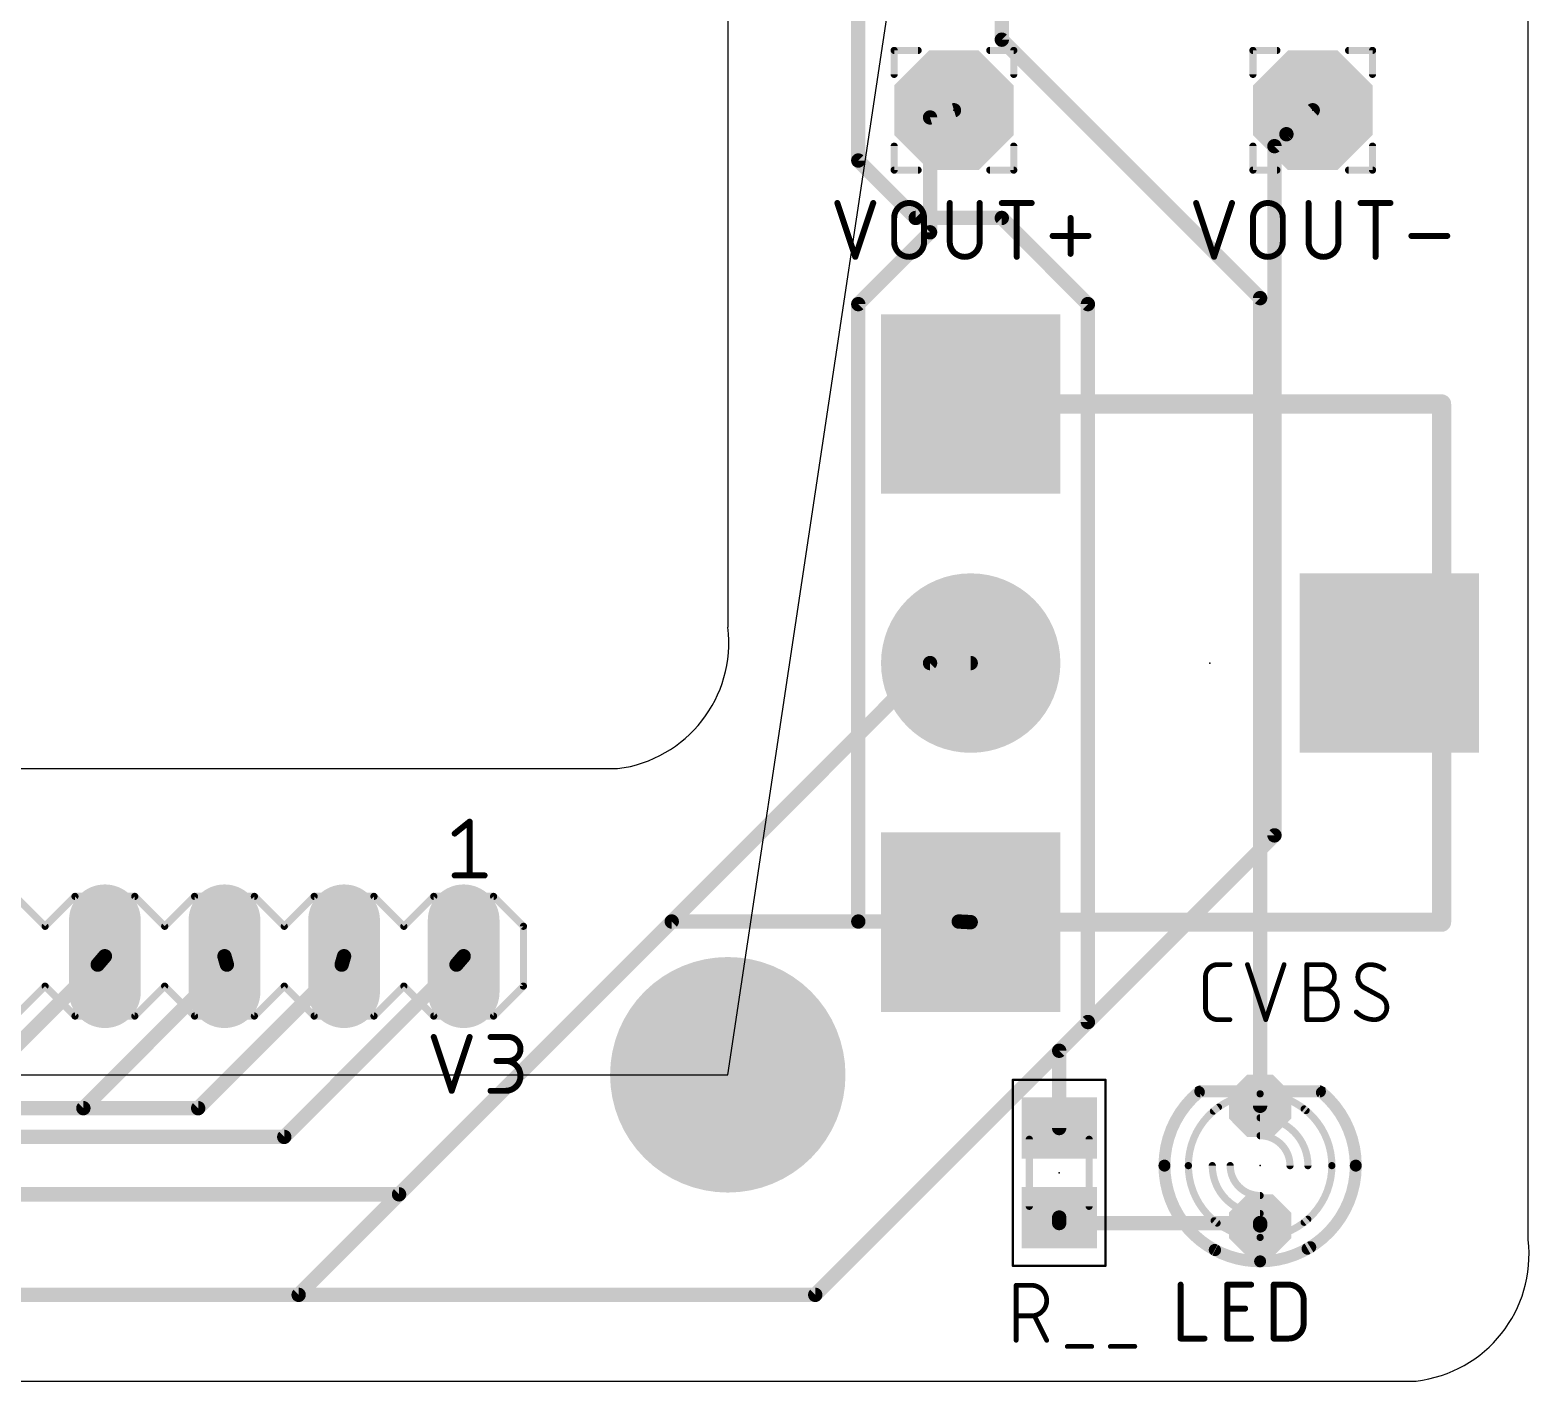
# Model space of a CAD drawing. Extents: x 0 to 95, y 0 to 67.
# Drawn here: x 63.18 to 95.02, y 0 to 28.68 of the extents above; entities that cross this region are included whole.
import ezdxf

# ---------------------------------------------------------------- set-up
doc = ezdxf.new("R2010")
doc.units = 0
doc.header["$MEASUREMENT"] = 0
doc.layers.get('0').update_dxf_attribs({"linetype": 'CONTINUOUS'})
for name, color, linetype in [('1', 12, 'CONTINUOUS'), ('16', 132, 'CONTINUOUS'), ('17', 110, 'CONTINUOUS'), ('18', 110, 'CONTINUOUS'), ('19', 53, 'CONTINUOUS'), ('20', 31, 'CONTINUOUS'), ('21', 253, 'CONTINUOUS'), ('23', 53, 'CONTINUOUS'), ('25', 253, 'CONTINUOUS'), ('39', 12, 'CONTINUOUS'), ('51', 253, 'CONTINUOUS')]:
    doc.layers.add(name, color=color, linetype=linetype)

# ---------------------------------------------------------------- blocks, each defined once
blk = doc.blocks.new('ROUNDP')
at = {"const_width": 0.5}
blk.add_lwpolyline([(0, -0.25, 1), (0, 0.25, 1), (0, -0.25)], format="xyb", dxfattribs=at)
blk = doc.blocks.new('SQUAREP')
blk.add_solid([(-0.5, -0.5), (0.5, -0.5), (-0.5, 0.5), (0.5, 0.5)])
blk = doc.blocks.new('OCTAGONP')
at = {"const_width": 0.5}
blk.add_lwpolyline([(-0.25, -0.1036), (-0.25, 0.1036), (-0.1036, 0.25), (0.1036, 0.25), (0.25, 0.1036), (0.25, -0.1036), (0.1036, -0.25), (-0.1036, -0.25), (-0.25, -0.1036), (-0.25, 0.1036)], dxfattribs=at)
blk = doc.blocks.new('RECT')
blk.add_solid([(-0.5, -0.5), (0.5, -0.5), (-0.5, 0.5), (0.5, 0.5)])
blk = doc.blocks.new('LONGP100')
at = {"const_width": 1}
blk.add_lwpolyline([(-0.5, 0), (0.5, 0)], dxfattribs=at)
at = {"const_width": 0.5}
for points in [[(-0.5, 0.25, 1), (-0.5, -0.25)], [(0.5, -0.25, 1), (0.5, 0.25)]]:
    blk.add_lwpolyline(points, format="xyb", dxfattribs=at)
blk = doc.blocks.new('ROUNDV')
at = {"const_width": 0.5}
blk.add_lwpolyline([(0, -0.25, 1), (0, 0.25, 1), (0, -0.25)], format="xyb", dxfattribs=at)

msp = doc.modelspace()

# ---------------------------------------------------------------- linework, layer by layer
at = {"layer": '1', "const_width": 0.3048}
for points in [[(80.772, 56.6928), (80.772, 25.908)], [(83.82, 36.1442), (83.82, 28.4734)], [(83.82, 28.4734), (89.3064, 22.987)], [(80.772, 25.908), (81.9912, 24.6888)], [(81.9912, 24.6888), (83.82, 24.6888)], [(83.82, 24.6888), (85.6488, 22.86)], [(85.6488, 22.86), (85.6488, 7.62)], [(89.3064, 22.987), (89.3064, 5.842)], [(82.296, 15.24), (68.8848, 1.8288)], [(83.1596, 15.24), (82.296, 15.24)], [(67.3608, 8.8392), (64.3128, 5.7912)], [(67.3608, 8.8392), (67.31, 9.017)], [(72.2376, 8.8392), (68.58, 5.1816)], [(72.2376, 8.8392), (72.39, 9.017)], [(85.6488, 7.62), (85.0392, 7.0104)], [(85.0392, 7.0104), (85.0392, 5.3696)], [(64.3128, 5.7912), (28.6512, 5.7912)], [(68.58, 5.1816), (24.0792, 5.1816)], [(85.0392, 3.3528), (85.0392, 3.4696)], [(89.3064, 3.3528), (85.0392, 3.3528)], [(89.3064, 3.3528), (89.3064, 3.302)], [(68.8848, 1.8288), (12.192, 1.8288)]]:
    msp.add_lwpolyline(points, dxfattribs=at)
at = {"layer": '1', "const_width": 0.1524}
for points in [[(83.8739, 28.5273, 1), (83.7661, 28.4195)], [(83.7438, 28.4734, 1), (83.8962, 28.4734)], [(80.8259, 25.9619, 1), (80.7181, 25.8541)], [(80.6958, 25.908, 1), (80.8482, 25.908)], [(81.9912, 24.765, 1), (81.9912, 24.6126)], [(83.8739, 24.7427, 1), (83.7661, 24.6349)], [(83.82, 24.6126, 1), (83.82, 24.765)], [(81.9373, 24.6349, 1), (82.0451, 24.7427)], [(85.725, 22.86, 1), (85.5726, 22.86)], [(85.5949, 22.8061, 1), (85.7027, 22.9139)], [(89.3826, 22.987, 1), (89.2302, 22.987)], [(89.2525, 22.9331, 1), (89.3603, 23.0409)], [(82.296, 15.3162, 1), (82.296, 15.1638)], [(82.3499, 15.1861, 1), (82.2421, 15.2939)], [(83.1596, 15.1638, 1), (83.1596, 15.3162)], [(67.3833, 9.0379, 1), (67.2367, 8.9961)], [(67.2875, 8.8183, 1), (67.4341, 8.8601)], [(67.4147, 8.7853, 1), (67.3069, 8.8931)], [(72.1797, 8.8888, 1), (72.2955, 8.7896)], [(72.2915, 8.7853, 1), (72.1837, 8.8931)], [(72.4479, 8.9674, 1), (72.3321, 9.0666)], [(85.5726, 7.62, 1), (85.725, 7.62)], [(85.7027, 7.5661, 1), (85.5949, 7.6739)], [(85.1154, 7.0104, 1), (84.963, 7.0104)], [(84.9853, 7.0643, 1), (85.0931, 6.9565)], [(64.2589, 5.8451, 1), (64.3667, 5.7373)], [(64.3128, 5.715, 1), (64.3128, 5.8674)], [(89.2302, 5.842, 1), (89.3826, 5.842)], [(84.963, 5.3696, 1), (85.1154, 5.3696)], [(68.5261, 5.2355, 1), (68.6339, 5.1277)], [(68.58, 5.1054, 1), (68.58, 5.2578)], [(85.1154, 3.4696, 1), (84.963, 3.4696)], [(85.0392, 3.429, 1), (85.0392, 3.2766)], [(89.3826, 3.3528, 1), (89.2302, 3.3528)], [(89.3064, 3.2766, 1), (89.3064, 3.429)], [(84.963, 3.3528, 1), (85.1154, 3.3528)], [(89.2302, 3.302, 1), (89.3826, 3.302)], [(68.8309, 1.8827, 1), (68.9387, 1.7749)], [(68.8848, 1.7526, 1), (68.8848, 1.905)]]:
    msp.add_lwpolyline(points, format="xyb", dxfattribs=at)
at = {"layer": '16', "const_width": 0.3048}
for points in [[(82.296, 26.8224), (82.804, 26.9748)], [(89.8652, 26.4668), (90.424, 26.9748)], [(82.296, 24.384), (82.296, 26.8224)], [(89.8652, 26.4668), (89.6112, 26.2128)], [(89.6112, 26.2128), (89.6112, 11.5824)], [(80.772, 22.86), (82.296, 24.384)], [(80.772, 9.7536), (80.772, 22.86)], [(89.6112, 11.5824), (79.8576, 1.8288)], [(76.8096, 9.7536), (71.0184, 3.9624)], [(80.772, 9.7536), (76.8096, 9.7536)], [(82.9056, 9.7536), (80.772, 9.7536)], [(82.9056, 9.7536), (83.1596, 9.74)], [(64.6176, 8.8392), (62.1792, 6.4008)], [(64.6176, 8.8392), (64.77, 9.017)], [(69.7992, 8.8392), (66.7512, 5.7912)], [(69.7992, 8.8392), (69.85, 9.017)], [(66.7512, 5.7912), (25.908, 5.7912)], [(71.0184, 3.9624), (15.24, 3.9624)], [(79.8576, 1.8288), (14.6304, 1.8288)]]:
    msp.add_lwpolyline(points, dxfattribs=at)
at = {"layer": '16', "const_width": 0.1524}
for points in [[(82.8259, 26.9018, 1), (82.7821, 27.0478)], [(90.4753, 26.9184, 1), (90.3727, 27.0312)], [(82.3722, 26.8224, 1), (82.2198, 26.8224)], [(82.2741, 26.8954, 1), (82.3179, 26.7494)], [(89.8139, 26.5232, 1), (89.9165, 26.4104)], [(89.9191, 26.4129, 1), (89.8113, 26.5207)], [(89.6874, 26.2128, 1), (89.535, 26.2128)], [(89.5573, 26.2667, 1), (89.6651, 26.1589)], [(82.3499, 24.3301, 1), (82.2421, 24.4379)], [(82.2198, 24.384, 1), (82.3722, 24.384)], [(80.8482, 22.86, 1), (80.6958, 22.86)], [(80.7181, 22.9139, 1), (80.8259, 22.8061)], [(89.535, 11.5824, 1), (89.6874, 11.5824)], [(89.6651, 11.5285, 1), (89.5573, 11.6363)], [(76.8096, 9.8298, 1), (76.8096, 9.6774)], [(76.8635, 9.6997, 1), (76.7557, 9.8075)], [(80.772, 9.8298, 1), (80.772, 9.6774)], [(80.772, 9.6774, 1), (80.772, 9.8298)], [(82.9097, 9.8297, 1), (82.9015, 9.6775)], [(82.9056, 9.6774, 1), (82.9056, 9.8298)], [(83.1555, 9.6639, 1), (83.1637, 9.8161)], [(80.6958, 9.7536, 1), (80.8482, 9.7536)], [(64.5597, 8.8888, 1), (64.6755, 8.7896)], [(64.6715, 8.7853, 1), (64.5637, 8.8931)], [(64.8279, 8.9674, 1), (64.7121, 9.0666)], [(69.7259, 8.8601, 1), (69.8725, 8.8183)], [(69.8531, 8.7853, 1), (69.7453, 8.8931)], [(69.9233, 8.9961, 1), (69.7767, 9.0379)], [(66.6973, 5.8451, 1), (66.8051, 5.7373)], [(66.7512, 5.715, 1), (66.7512, 5.8674)], [(70.9645, 4.0163, 1), (71.0723, 3.9085)], [(71.0184, 3.8862, 1), (71.0184, 4.0386)], [(79.8037, 1.8827, 1), (79.9115, 1.7749)], [(79.8576, 1.7526, 1), (79.8576, 1.905)]]:
    msp.add_lwpolyline(points, format="xyb", dxfattribs=at)
at = {"layer": '19'}
for p, q in [((78, 6.5), (86.5, 63)), ((4, 6.5), (78, 6.5))]:
    msp.add_line(p, q, dxfattribs=at)
at = {"layer": '20'}
for p, q in [((78, 64), (78, 16)), ((95, 3), (95, 64)), ((20.66, 13), (75.66, 13)), ((20.66, 0), (92.62, 0))]:
    msp.add_line(p, q, dxfattribs=at)
for centre, radius, start, end in [((75.33, 15.67), 2.6903, 277.0458, 7.0458), ((92.31, 2.69), 2.7078, 276.5739, 6.5739)]:
    msp.add_arc(centre, radius, start, end, dxfattribs=at)
at = {"layer": '21'}
for points, const_width in [([(81.534, 28.2448), (82.042, 28.2448)], 0.1524), ([(81.534, 28.2448), (81.534, 27.7368)], 0.1524), ([(84.074, 28.2448), (83.566, 28.2448)], 0.1524), ([(84.074, 28.2448), (84.074, 27.7368)], 0.1524), ([(89.154, 28.2448), (89.662, 28.2448)], 0.1524), ([(89.154, 28.2448), (89.154, 27.7368)], 0.1524), ([(91.694, 28.2448), (91.186, 28.2448)], 0.1524), ([(91.694, 28.2448), (91.694, 27.7368)], 0.1524), ([(81.534, 25.7048), (81.534, 26.2128)], 0.1524), ([(84.074, 25.7048), (84.074, 26.2128)], 0.1524), ([(89.154, 25.7048), (89.154, 26.2128)], 0.1524), ([(91.694, 25.7048), (91.694, 26.2128)], 0.1524), ([(81.534, 25.7048), (82.042, 25.7048)], 0.1524), ([(83.566, 25.7048), (84.074, 25.7048)], 0.1524), ([(89.154, 25.7048), (89.662, 25.7048)], 0.1524), ([(91.186, 25.7048), (91.694, 25.7048)], 0.1524), ([(86.1596, 20.74), (93.1596, 20.74)], 0.4096), ([(93.1596, 20.74), (93.1596, 19.24)], 0.4096), ([(93.1596, 19.24), (93.1596, 18.24)], 0.4096), ([(93.1596, 10.99), (93.1596, 12.24)], 0.4096), ([(72.1995, 11.6205), (72.517, 11.8745)], 0.127), ([(72.517, 11.8745), (72.517, 10.7315)], 0.127), ([(93.1596, 9.74), (93.1596, 10.99)], 0.4096), ([(72.1995, 10.7315), (72.8345, 10.7315)], 0.127), ([(63.5, 9.652), (62.865, 10.287)], 0.1524), ([(63.5, 9.652), (64.135, 10.287)], 0.1524), ([(64.135, 10.287), (65.405, 10.287)], 0.1524), ([(66.04, 9.652), (65.405, 10.287)], 0.1524), ([(66.04, 9.652), (66.675, 10.287)], 0.1524), ([(66.675, 10.287), (67.945, 10.287)], 0.1524), ([(67.945, 10.287), (68.58, 9.652)], 0.1524), ([(68.58, 9.652), (69.215, 10.287)], 0.1524), ([(69.215, 10.287), (70.485, 10.287)], 0.1524), ([(70.485, 10.287), (71.12, 9.652)], 0.1524), ([(71.12, 9.652), (71.755, 10.287)], 0.1524), ([(71.755, 10.287), (73.025, 10.287)], 0.1524), ([(73.66, 9.652), (73.025, 10.287)], 0.1524), ([(86.1596, 9.74), (93.1596, 9.74)], 0.4096), ([(73.66, 8.382), (73.66, 9.652)], 0.1524), ([(62.865, 7.747), (63.5, 8.382)], 0.1524), ([(64.135, 7.747), (63.5, 8.382)], 0.1524), ([(65.405, 7.747), (66.04, 8.382)], 0.1524), ([(66.675, 7.747), (66.04, 8.382)], 0.1524), ([(68.58, 8.382), (67.945, 7.747)], 0.1524), ([(69.215, 7.747), (68.58, 8.382)], 0.1524), ([(71.12, 8.382), (70.485, 7.747)], 0.1524), ([(71.755, 7.747), (71.12, 8.382)], 0.1524), ([(73.025, 7.747), (73.66, 8.382)], 0.1524), ([(65.405, 7.747), (64.135, 7.747)], 0.1524), ([(67.945, 7.747), (66.675, 7.747)], 0.1524), ([(70.485, 7.747), (69.215, 7.747)], 0.1524), ([(73.025, 7.747), (71.755, 7.747)], 0.1524)]:
    msp.add_lwpolyline(points, dxfattribs=dict(at, const_width=const_width))
for points, const_width in [([(81.534, 28.2829, 1), (81.534, 28.2067)], 0.0762), ([(81.5721, 28.2448, 1), (81.4959, 28.2448)], 0.0762), ([(82.042, 28.2067, 1), (82.042, 28.2829)], 0.0762), ([(83.566, 28.2829, 1), (83.566, 28.2067)], 0.0762), ([(84.1121, 28.2448, 1), (84.0359, 28.2448)], 0.0762), ([(84.074, 28.2067, 1), (84.074, 28.2829)], 0.0762), ([(89.154, 28.2829, 1), (89.154, 28.2067)], 0.0762), ([(89.1921, 28.2448, 1), (89.1159, 28.2448)], 0.0762), ([(89.662, 28.2067, 1), (89.662, 28.2829)], 0.0762), ([(91.186, 28.2829, 1), (91.186, 28.2067)], 0.0762), ([(91.7321, 28.2448, 1), (91.6559, 28.2448)], 0.0762), ([(91.694, 28.2067, 1), (91.694, 28.2829)], 0.0762), ([(81.4959, 27.7368, 1), (81.5721, 27.7368)], 0.0762), ([(84.0359, 27.7368, 1), (84.1121, 27.7368)], 0.0762), ([(89.1159, 27.7368, 1), (89.1921, 27.7368)], 0.0762), ([(91.6559, 27.7368, 1), (91.7321, 27.7368)], 0.0762), ([(81.5721, 26.2128, 1), (81.4959, 26.2128)], 0.0762), ([(84.1121, 26.2128, 1), (84.0359, 26.2128)], 0.0762), ([(89.1921, 26.2128, 1), (89.1159, 26.2128)], 0.0762), ([(91.7321, 26.2128, 1), (91.6559, 26.2128)], 0.0762), ([(81.534, 25.7429, 1), (81.534, 25.6667)], 0.0762), ([(81.4959, 25.7048, 1), (81.5721, 25.7048)], 0.0762), ([(82.042, 25.6667, 1), (82.042, 25.7429)], 0.0762), ([(83.566, 25.7429, 1), (83.566, 25.6667)], 0.0762), ([(84.0359, 25.7048, 1), (84.1121, 25.7048)], 0.0762), ([(84.074, 25.6667, 1), (84.074, 25.7429)], 0.0762), ([(89.154, 25.7429, 1), (89.154, 25.6667)], 0.0762), ([(89.1159, 25.7048, 1), (89.1921, 25.7048)], 0.0762), ([(89.662, 25.6667, 1), (89.662, 25.7429)], 0.0762), ([(91.186, 25.7429, 1), (91.186, 25.6667)], 0.0762), ([(91.6559, 25.7048, 1), (91.7321, 25.7048)], 0.0762), ([(91.694, 25.6667, 1), (91.694, 25.7429)], 0.0762), ([(86.1596, 20.8424, 1), (86.1596, 20.6376)], 0.2048), ([(93.262, 20.74, 1), (93.0572, 20.74)], 0.2048), ([(93.1596, 20.6376, 1), (93.1596, 20.8424)], 0.2048), ([(93.262, 19.24, 1), (93.0572, 19.24)], 0.2048), ([(93.0572, 19.24, 1), (93.262, 19.24)], 0.2048), ([(93.0572, 18.24, 1), (93.262, 18.24)], 0.2048), ([(93.262, 12.24, 1), (93.0572, 12.24)], 0.2048), ([(72.5488, 11.8745, 1), (72.4853, 11.8745)], 0.0635), ([(72.5368, 11.8497, 1), (72.4972, 11.8993)], 0.0635), ([(72.1797, 11.6453, 1), (72.2193, 11.5957)], 0.0635), ([(93.262, 10.99, 1), (93.0572, 10.99)], 0.2048), ([(93.0572, 10.99, 1), (93.262, 10.99)], 0.2048), ([(72.1995, 10.7633, 1), (72.1995, 10.6997)], 0.0635), ([(72.4853, 10.7315, 1), (72.5488, 10.7315)], 0.0635), ([(72.8345, 10.6997, 1), (72.8345, 10.7633)], 0.0635), ([(64.135, 10.3251, 1), (64.135, 10.2489)], 0.0762), ([(64.1619, 10.2601, 1), (64.1081, 10.3139)], 0.0762), ([(65.4319, 10.3139, 1), (65.3781, 10.2601)], 0.0762), ([(65.405, 10.2489, 1), (65.405, 10.3251)], 0.0762), ([(66.675, 10.3251, 1), (66.675, 10.2489)], 0.0762), ([(66.7019, 10.2601, 1), (66.6481, 10.3139)], 0.0762), ([(67.9719, 10.3139, 1), (67.9181, 10.2601)], 0.0762), ([(67.945, 10.2489, 1), (67.945, 10.3251)], 0.0762), ([(69.215, 10.3251, 1), (69.215, 10.2489)], 0.0762), ([(69.2419, 10.2601, 1), (69.1881, 10.3139)], 0.0762), ([(70.5119, 10.3139, 1), (70.4581, 10.2601)], 0.0762), ([(70.485, 10.2489, 1), (70.485, 10.3251)], 0.0762), ([(71.755, 10.3251, 1), (71.755, 10.2489)], 0.0762), ([(71.7819, 10.2601, 1), (71.7281, 10.3139)], 0.0762), ([(73.0519, 10.3139, 1), (72.9981, 10.2601)], 0.0762), ([(73.025, 10.2489, 1), (73.025, 10.3251)], 0.0762), ([(86.1596, 9.8424, 1), (86.1596, 9.6376)], 0.2048), ([(93.1596, 9.6376, 1), (93.1596, 9.8424)], 0.2048), ([(63.4731, 9.6789, 1), (63.5269, 9.6251)], 0.0762), ([(63.4731, 9.6251, 1), (63.5269, 9.6789)], 0.0762), ([(66.0131, 9.6789, 1), (66.0669, 9.6251)], 0.0762), ([(66.0131, 9.6251, 1), (66.0669, 9.6789)], 0.0762), ([(68.5531, 9.6789, 1), (68.6069, 9.6251)], 0.0762), ([(68.5531, 9.6251, 1), (68.6069, 9.6789)], 0.0762), ([(71.0931, 9.6789, 1), (71.1469, 9.6251)], 0.0762), ([(71.0931, 9.6251, 1), (71.1469, 9.6789)], 0.0762), ([(73.6981, 9.652, 1), (73.6219, 9.652)], 0.0762), ([(73.6331, 9.6251, 1), (73.6869, 9.6789)], 0.0762), ([(93.0572, 9.74, 1), (93.262, 9.74)], 0.2048), ([(63.5269, 8.4089, 1), (63.4731, 8.3551)], 0.0762), ([(63.5269, 8.3551, 1), (63.4731, 8.4089)], 0.0762), ([(66.0669, 8.4089, 1), (66.0131, 8.3551)], 0.0762), ([(66.0669, 8.3551, 1), (66.0131, 8.4089)], 0.0762), ([(68.6069, 8.4089, 1), (68.5531, 8.3551)], 0.0762), ([(68.6069, 8.3551, 1), (68.5531, 8.4089)], 0.0762), ([(71.1469, 8.4089, 1), (71.0931, 8.3551)], 0.0762), ([(71.1469, 8.3551, 1), (71.0931, 8.4089)], 0.0762), ([(73.6219, 8.382, 1), (73.6981, 8.382)], 0.0762), ([(73.6869, 8.3551, 1), (73.6331, 8.4089)], 0.0762), ([(64.135, 7.7851, 1), (64.135, 7.7089)], 0.0762), ([(64.1081, 7.7201, 1), (64.1619, 7.7739)], 0.0762), ([(65.3781, 7.7739, 1), (65.4319, 7.7201)], 0.0762), ([(65.405, 7.7089, 1), (65.405, 7.7851)], 0.0762), ([(66.675, 7.7851, 1), (66.675, 7.7089)], 0.0762), ([(66.6481, 7.7201, 1), (66.7019, 7.7739)], 0.0762), ([(67.9181, 7.7739, 1), (67.9719, 7.7201)], 0.0762), ([(67.945, 7.7089, 1), (67.945, 7.7851)], 0.0762), ([(69.215, 7.7851, 1), (69.215, 7.7089)], 0.0762), ([(69.1881, 7.7201, 1), (69.2419, 7.7739)], 0.0762), ([(70.4581, 7.7739, 1), (70.5119, 7.7201)], 0.0762), ([(70.485, 7.7089, 1), (70.485, 7.7851)], 0.0762), ([(71.755, 7.7851, 1), (71.755, 7.7089)], 0.0762), ([(71.7281, 7.7201, 1), (71.7819, 7.7739)], 0.0762), ([(72.9981, 7.7739, 1), (73.0519, 7.7201)], 0.0762), ([(73.025, 7.7089, 1), (73.025, 7.7851)], 0.0762), ([(88.0055, 6.133, 0.2226), (87.2744, 4.572)], 0.254), ([(88.0462, 6.0842, 1), (87.9648, 6.1818)], 0.127), ([(91.3384, 4.572, 0.2206), (90.619, 6.1232)], 0.254), ([(90.66, 6.1717, 1), (90.578, 6.0747)], 0.127), ([(88.4206, 5.8121, 0.2422), (87.7824, 4.572)], 0.1524), ([(88.4427, 5.7811, 1), (88.3985, 5.8431)], 0.0762), ([(90.8304, 4.572, 0.2315), (90.242, 5.775)], 0.1524), ([(90.2654, 5.8051, 1), (90.2186, 5.7449)], 0.0762), ([(87.2744, 4.572, 0.277), (88.3502, 2.7791)], 0.254), ([(87.3379, 4.572, 1), (87.2109, 4.572)], 0.127), ([(87.2109, 4.572, 1), (87.3379, 4.572)], 0.127), ([(87.7824, 4.572, 0.2361), (88.392, 3.3528)], 0.1524), ([(87.8205, 4.572, 1), (87.7443, 4.572)], 0.0762), ([(87.7443, 4.572, 1), (87.8205, 4.572)], 0.0762), ([(90.242, 3.369, 0.2315), (90.8304, 4.572)], 0.1524), ([(90.3146, 2.8077, 0.2691), (91.3384, 4.572)], 0.254), ([(90.8685, 4.572, 1), (90.7923, 4.572)], 0.0762), ([(90.7923, 4.572, 1), (90.8685, 4.572)], 0.0762), ([(91.4019, 4.572, 1), (91.2749, 4.572)], 0.127), ([(91.2749, 4.572, 1), (91.4019, 4.572)], 0.127), ([(88.3691, 3.3223, 1), (88.4149, 3.3833)], 0.0762), ([(90.2186, 3.3991, 1), (90.2654, 3.3389)], 0.0762), ([(88.3203, 2.7231, 1), (88.3801, 2.8351)], 0.127), ([(90.2831, 2.8628, 1), (90.3461, 2.7526)], 0.127)]:
    msp.add_lwpolyline(points, format="xyb", dxfattribs=dict(at, const_width=const_width))
at = {"layer": '23'}
for p in [(82.804, 26.9748), (90.424, 26.9748), (88.2396, 15.24), (89.3064, 4.572), (85.0392, 4.4196)]:
    msp.add_point(p, dxfattribs=at)
at = {"layer": '25'}
for points, const_width in [([(80.3275, 25.0063), (80.7085, 23.8633)], 0.127), ([(80.7085, 23.8633), (81.0895, 25.0063)], 0.127), ([(82.7151, 25.0063), (82.7151, 24.1808)], 0.127), ([(83.3501, 24.1808), (83.3501, 25.0063)], 0.127), ([(83.82, 25.0063), (84.455, 25.0063)], 0.127), ([(84.1375, 23.8633), (84.1375, 25.0063)], 0.127), ([(87.9475, 25.0063), (88.3285, 23.8633)], 0.127), ([(88.3285, 23.8633), (88.7095, 25.0063)], 0.127), ([(90.3351, 25.0063), (90.3351, 24.1808)], 0.127), ([(90.9701, 24.1808), (90.9701, 25.0063)], 0.127), ([(91.44, 25.0063), (92.075, 25.0063)], 0.127), ([(91.7575, 23.8633), (91.7575, 25.0063)], 0.127), ([(81.534, 24.1808), (81.534, 24.6888)], 0.127), ([(82.169, 24.6888), (82.169, 24.1808)], 0.127), ([(85.2805, 23.9268), (85.2805, 24.6888)], 0.127), ([(89.154, 24.1808), (89.154, 24.6888)], 0.127), ([(89.789, 24.6888), (89.789, 24.1808)], 0.127), ([(84.8995, 24.3078), (85.6615, 24.3078)], 0.127), ([(92.5195, 24.3078), (93.2815, 24.3078)], 0.127), ([(88.146, 7.9304), (88.146, 8.5796)], 0.1016), ([(88.4056, 8.8392), (88.6653, 8.8392)], 0.1016), ([(89.0369, 8.8392), (89.4263, 7.6708)], 0.1016), ([(89.4263, 7.6708), (89.8158, 8.8392)], 0.1016), ([(90.2998, 7.6708), (90.2998, 8.8392)], 0.1016), ([(90.2998, 8.8392), (90.6244, 8.8392)], 0.1016), ([(90.2998, 8.3199), (90.6244, 8.3199)], 0.1016), ([(91.869, 8.1576), (91.512, 8.3524)], 0.1016), ([(88.6653, 7.6708), (88.4056, 7.6708)], 0.1016), ([(90.6244, 7.6708), (90.2998, 7.6708)], 0.1016), ([(71.755, 7.3025), (72.136, 6.1595)], 0.127), ([(72.136, 6.1595), (72.517, 7.3025)], 0.127), ([(72.9615, 7.3025), (73.3425, 7.3025)], 0.127), ([(73.3425, 6.7945), (73.0885, 6.7945)], 0.127), ([(72.9615, 6.1595), (73.279, 6.1595)], 0.127), ([(84.1248, 0.8636), (84.1248, 2.032)], 0.1016), ([(84.1248, 2.032), (84.4494, 2.032)], 0.1016), ([(87.6173, 2.0447), (87.6173, 0.9017)], 0.127), ([(88.6079, 0.9017), (88.6079, 2.0447)], 0.127), ([(88.6079, 2.0447), (89.1159, 2.0447)], 0.127), ([(89.596, 0.9017), (89.596, 2.0447)], 0.127), ([(89.596, 2.0447), (89.9135, 2.0447)], 0.127), ([(88.6079, 1.5367), (88.9889, 1.5367)], 0.127), ([(90.231, 1.7272), (90.231, 1.2192)], 0.127), ([(84.4494, 1.3829), (84.1248, 1.3829)], 0.1016), ([(84.7739, 0.8636), (84.5143, 1.3829)], 0.1016), ([(87.6173, 0.9017), (88.1253, 0.9017)], 0.127), ([(89.1159, 0.9017), (88.6079, 0.9017)], 0.127), ([(89.9135, 0.9017), (89.596, 0.9017)], 0.127), ([(85.211, 0.7338), (85.7303, 0.7338)], 0.1016), ([(86.1254, 0.7338), (86.6447, 0.7338)], 0.1016)]:
    msp.add_lwpolyline(points, dxfattribs=dict(at, const_width=const_width))
for points, const_width in [([(80.3576, 25.0163, 1), (80.2974, 24.9963)], 0.0635), ([(81.1196, 24.9963, 1), (81.0594, 25.0163)], 0.0635), ([(82.169, 24.6888, 1), (81.534, 24.6888)], 0.127), ([(82.7469, 25.0063, 1), (82.6834, 25.0063)], 0.0635), ([(83.3819, 25.0063, 1), (83.3183, 25.0063)], 0.0635), ([(83.82, 25.038, 1), (83.82, 24.9746)], 0.0635), ([(84.1693, 25.0063, 1), (84.1058, 25.0063)], 0.0635), ([(84.455, 24.9746, 1), (84.455, 25.038)], 0.0635), ([(87.9776, 25.0163, 1), (87.9174, 24.9963)], 0.0635), ([(88.7396, 24.9963, 1), (88.6794, 25.0163)], 0.0635), ([(89.789, 24.6888, 1), (89.154, 24.6888)], 0.127), ([(90.3669, 25.0063, 1), (90.3034, 25.0063)], 0.0635), ([(91.0019, 25.0063, 1), (90.9383, 25.0063)], 0.0635), ([(91.44, 25.038, 1), (91.44, 24.9746)], 0.0635), ([(91.7893, 25.0063, 1), (91.7258, 25.0063)], 0.0635), ([(92.075, 24.9746, 1), (92.075, 25.038)], 0.0635), ([(81.5658, 24.6888, 1), (81.5023, 24.6888)], 0.0635), ([(81.5023, 24.6888, 1), (81.5658, 24.6888)], 0.0635), ([(82.2007, 24.6888, 1), (82.1372, 24.6888)], 0.0635), ([(82.1372, 24.6888, 1), (82.2007, 24.6888)], 0.0635), ([(85.3123, 24.6888, 1), (85.2488, 24.6888)], 0.0635), ([(89.1858, 24.6888, 1), (89.1223, 24.6888)], 0.0635), ([(89.1223, 24.6888, 1), (89.1858, 24.6888)], 0.0635), ([(89.8208, 24.6888, 1), (89.7572, 24.6888)], 0.0635), ([(89.7572, 24.6888, 1), (89.8208, 24.6888)], 0.0635), ([(81.534, 24.1808, 1), (82.169, 24.1808)], 0.127), ([(81.5658, 24.1808, 1), (81.5023, 24.1808)], 0.0635), ([(81.5023, 24.1808, 1), (81.5658, 24.1808)], 0.0635), ([(82.2007, 24.1808, 1), (82.1372, 24.1808)], 0.0635), ([(82.1372, 24.1808, 1), (82.2007, 24.1808)], 0.0635), ([(82.7151, 24.1808, 1), (83.3501, 24.1808)], 0.127), ([(82.7469, 24.1808, 1), (82.6834, 24.1808)], 0.0635), ([(82.6834, 24.1808, 1), (82.7469, 24.1808)], 0.0635), ([(83.3819, 24.1808, 1), (83.3183, 24.1808)], 0.0635), ([(83.3183, 24.1808, 1), (83.3819, 24.1808)], 0.0635), ([(84.8995, 24.3395, 1), (84.8995, 24.2761)], 0.0635), ([(85.6615, 24.2761, 1), (85.6615, 24.3395)], 0.0635), ([(89.154, 24.1808, 1), (89.789, 24.1808)], 0.127), ([(89.1858, 24.1808, 1), (89.1223, 24.1808)], 0.0635), ([(89.1223, 24.1808, 1), (89.1858, 24.1808)], 0.0635), ([(89.8208, 24.1808, 1), (89.7572, 24.1808)], 0.0635), ([(89.7572, 24.1808, 1), (89.8208, 24.1808)], 0.0635), ([(90.3351, 24.1808, 1), (90.9701, 24.1808)], 0.127), ([(90.3669, 24.1808, 1), (90.3034, 24.1808)], 0.0635), ([(90.3034, 24.1808, 1), (90.3669, 24.1808)], 0.0635), ([(91.0019, 24.1808, 1), (90.9383, 24.1808)], 0.0635), ([(90.9383, 24.1808, 1), (91.0019, 24.1808)], 0.0635), ([(92.5195, 24.3395, 1), (92.5195, 24.2761)], 0.0635), ([(93.2815, 24.2761, 1), (93.2815, 24.3395)], 0.0635), ([(80.6784, 23.8733, 1), (80.7386, 23.8533)], 0.0635), ([(80.6784, 23.8533, 1), (80.7386, 23.8733)], 0.0635), ([(84.1058, 23.8633, 1), (84.1693, 23.8633)], 0.0635), ([(85.2488, 23.9268, 1), (85.3123, 23.9268)], 0.0635), ([(88.2984, 23.8733, 1), (88.3586, 23.8533)], 0.0635), ([(88.2984, 23.8533, 1), (88.3586, 23.8733)], 0.0635), ([(91.7258, 23.8633, 1), (91.7893, 23.8633)], 0.0635), ([(88.4056, 8.8392, 0.4142), (88.146, 8.5796)], 0.1016), ([(88.1714, 8.5796, 1), (88.1206, 8.5796)], 0.0508), ([(88.1206, 8.5796, 1), (88.1714, 8.5796)], 0.0508), ([(88.4056, 8.8646, 1), (88.4056, 8.8138)], 0.0508), ([(88.4056, 8.8138, 1), (88.4056, 8.8646)], 0.0508), ([(88.6653, 8.8138, 1), (88.6653, 8.8646)], 0.0508), ([(89.061, 8.8472, 1), (89.0128, 8.8312)], 0.0508), ([(89.8399, 8.8312, 1), (89.7917, 8.8472)], 0.0508), ([(90.3252, 8.8392, 1), (90.2744, 8.8392)], 0.0508), ([(90.2998, 8.8646, 1), (90.2998, 8.8138)], 0.0508), ([(90.6244, 8.3199, 1), (90.6244, 8.8392)], 0.1016), ([(90.6244, 8.8646, 1), (90.6244, 8.8138)], 0.0508), ([(90.6244, 8.8138, 1), (90.6244, 8.8646)], 0.0508), ([(91.6418, 8.8392, 0.4142), (91.3821, 8.5796)], 0.1016), ([(91.3821, 8.5796, 0.2656), (91.512, 8.3524)], 0.1016), ([(91.4075, 8.5796, 1), (91.3567, 8.5796)], 0.0508), ([(91.3567, 8.5796, 1), (91.4075, 8.5796)], 0.0508), ([(91.9339, 8.7418, 0.1623), (91.6418, 8.8392)], 0.1016), ([(91.6418, 8.8646, 1), (91.6418, 8.8138)], 0.0508), ([(91.6418, 8.8138, 1), (91.6418, 8.8646)], 0.0508), ([(91.9187, 8.7215, 1), (91.9491, 8.7622)], 0.0508), ([(90.2998, 8.3453, 1), (90.2998, 8.2945)], 0.0508), ([(90.6244, 7.6708, 1), (90.6244, 8.3199)], 0.1016), ([(90.6244, 8.3453, 1), (90.6244, 8.2945)], 0.0508), ([(90.6244, 8.3453, 1), (90.6244, 8.2945)], 0.0508), ([(90.6244, 8.2945, 1), (90.6244, 8.3453)], 0.0508), ([(91.5241, 8.3747, 1), (91.4998, 8.3301)], 0.0508), ([(91.4991, 8.3305, 1), (91.5249, 8.3742)], 0.0508), ([(88.146, 7.9304, 0.4142), (88.4056, 7.6708)], 0.1016), ([(88.1714, 7.9304, 1), (88.1206, 7.9304)], 0.0508), ([(91.7392, 7.6708, 0.4142), (91.9988, 7.9304)], 0.1016), ([(91.9988, 7.9304, 0.2656), (91.869, 8.1576)], 0.1016), ([(91.8819, 8.1795, 1), (91.8561, 8.1357)], 0.0508), ([(91.8568, 8.1353, 1), (91.8811, 8.1799)], 0.0508), ([(92.0242, 7.9304, 1), (91.9734, 7.9304)], 0.0508), ([(88.1206, 7.9304, 1), (88.1714, 7.9304)], 0.0508), ([(88.4056, 7.6962, 1), (88.4056, 7.6454)], 0.0508), ([(88.4056, 7.6454, 1), (88.4056, 7.6962)], 0.0508), ([(88.6653, 7.6454, 1), (88.6653, 7.6962)], 0.0508), ([(89.4023, 7.6788, 1), (89.4504, 7.6628)], 0.0508), ([(89.4023, 7.6628, 1), (89.4504, 7.6788)], 0.0508), ([(90.2998, 7.6962, 1), (90.2998, 7.6454)], 0.0508), ([(90.2744, 7.6708, 1), (90.3252, 7.6708)], 0.0508), ([(90.6244, 7.6962, 1), (90.6244, 7.6454)], 0.0508), ([(90.6244, 7.6454, 1), (90.6244, 7.6962)], 0.0508), ([(91.3497, 7.8331, 0.2), (91.7392, 7.6708)], 0.1016), ([(91.3677, 7.851, 1), (91.3317, 7.8152)], 0.0508), ([(91.7392, 7.6962, 1), (91.7392, 7.6454)], 0.0508), ([(91.7392, 7.6454, 1), (91.7392, 7.6962)], 0.0508), ([(91.9734, 7.9304, 1), (92.0242, 7.9304)], 0.0508), ([(71.7851, 7.3125, 1), (71.7249, 7.2925)], 0.0635), ([(72.5471, 7.2925, 1), (72.4869, 7.3125)], 0.0635), ([(72.9615, 7.3342, 1), (72.9615, 7.2708)], 0.0635), ([(73.3425, 6.7945, 1), (73.3425, 7.3025)], 0.127), ([(73.3425, 7.3342, 1), (73.3425, 7.2708)], 0.0635), ([(73.3425, 7.2708, 1), (73.3425, 7.3342)], 0.0635), ([(73.0885, 6.8262, 1), (73.0885, 6.7628)], 0.0635), ([(73.279, 6.1595, 1), (73.279, 6.7945)], 0.127), ([(73.279, 6.8262, 1), (73.279, 6.7628)], 0.0635), ([(73.3425, 6.8262, 1), (73.3425, 6.7628)], 0.0635), ([(73.3425, 6.7628, 1), (73.3425, 6.8262)], 0.0635), ([(72.1059, 6.1695, 1), (72.1661, 6.1495)], 0.0635), ([(72.1059, 6.1495, 1), (72.1661, 6.1695)], 0.0635), ([(72.9615, 6.1913, 1), (72.9615, 6.1278)], 0.0635), ([(73.279, 6.1913, 1), (73.279, 6.1278)], 0.0635), ([(73.279, 6.1278, 1), (73.279, 6.1913)], 0.0635), ([(84.1502, 2.032, 1), (84.0994, 2.032)], 0.0508), ([(84.1248, 2.0574, 1), (84.1248, 2.0066)], 0.0508), ([(84.4494, 1.3829, 1), (84.4494, 2.032)], 0.1016), ([(84.4494, 2.0574, 1), (84.4494, 2.0066)], 0.0508), ([(84.4494, 2.0066, 1), (84.4494, 2.0574)], 0.0508), ([(87.6491, 2.0447, 1), (87.5855, 2.0447)], 0.0635), ([(88.6396, 2.0447, 1), (88.5761, 2.0447)], 0.0635), ([(88.6079, 2.0765, 1), (88.6079, 2.013)], 0.0635), ([(89.1159, 2.013, 1), (89.1159, 2.0765)], 0.0635), ([(89.6277, 2.0447, 1), (89.5642, 2.0447)], 0.0635), ([(89.596, 2.0765, 1), (89.596, 2.013)], 0.0635), ([(90.231, 1.7272, 0.4142), (89.9135, 2.0447)], 0.127), ([(89.9135, 2.0765, 1), (89.9135, 2.013)], 0.0635), ([(89.9135, 2.013, 1), (89.9135, 2.0765)], 0.0635), ([(88.6079, 1.5685, 1), (88.6079, 1.505)], 0.0635), ([(88.9889, 1.505, 1), (88.9889, 1.5685)], 0.0635), ([(90.2627, 1.7272, 1), (90.1992, 1.7272)], 0.0635), ([(90.1992, 1.7272, 1), (90.2627, 1.7272)], 0.0635), ([(84.1248, 1.4083, 1), (84.1248, 1.3575)], 0.0508), ([(84.4494, 1.4083, 1), (84.4494, 1.3575)], 0.0508), ([(84.4494, 1.3575, 1), (84.4494, 1.4083)], 0.0508), ([(84.537, 1.3942, 1), (84.4915, 1.3715)], 0.0508), ([(89.9135, 0.9017, 0.4142), (90.231, 1.2192)], 0.127), ([(90.2627, 1.2192, 1), (90.1992, 1.2192)], 0.0635), ([(87.6173, 0.9335, 1), (87.6173, 0.87)], 0.0635), ([(88.1253, 0.87, 1), (88.1253, 0.9335)], 0.0635), ([(88.6079, 0.9335, 1), (88.6079, 0.87)], 0.0635), ([(89.1159, 0.87, 1), (89.1159, 0.9335)], 0.0635), ([(89.596, 0.9335, 1), (89.596, 0.87)], 0.0635), ([(89.9135, 0.9335, 1), (89.9135, 0.87)], 0.0635), ([(89.9135, 0.87, 1), (89.9135, 0.9335)], 0.0635), ([(90.1992, 1.2192, 1), (90.2627, 1.2192)], 0.0635), ([(84.0994, 0.8636, 1), (84.1502, 0.8636)], 0.0508), ([(84.7512, 0.8522, 1), (84.7966, 0.875)], 0.0508), ([(85.211, 0.7592, 1), (85.211, 0.7084)], 0.0508), ([(85.7303, 0.7084, 1), (85.7303, 0.7592)], 0.0508), ([(86.1254, 0.7592, 1), (86.1254, 0.7084)], 0.0508), ([(86.6447, 0.7084, 1), (86.6447, 0.7592)], 0.0508), ([(87.5855, 0.9017, 1), (87.6491, 0.9017)], 0.0635), ([(88.5761, 0.9017, 1), (88.6396, 0.9017)], 0.0635), ([(89.5642, 0.9017, 1), (89.6277, 0.9017)], 0.0635)]:
    msp.add_lwpolyline(points, format="xyb", dxfattribs=dict(at, const_width=const_width))
at = {"layer": '39', "const_width": 0.0508}
for points in [[(84.0562, 2.4466), (84.0562, 6.3926)], [(84.0562, 6.3926), (86.0222, 6.3926)], [(86.0222, 6.3926), (86.0222, 2.4466)], [(86.0222, 2.4466), (84.0562, 2.4466)]]:
    msp.add_lwpolyline(points, dxfattribs=at)
at = {"layer": '39', "const_width": 0.0254}
for points in [[(84.0689, 6.3926, 1), (84.0435, 6.3926)], [(84.0562, 6.4053, 1), (84.0562, 6.3799)], [(86.0349, 6.3926, 1), (86.0095, 6.3926)], [(86.0222, 6.3799, 1), (86.0222, 6.4053)], [(84.0562, 2.4593, 1), (84.0562, 2.4339)], [(84.0435, 2.4466, 1), (84.0689, 2.4466)], [(86.0095, 2.4466, 1), (86.0349, 2.4466)], [(86.0222, 2.4339, 1), (86.0222, 2.4593)]]:
    msp.add_lwpolyline(points, format="xyb", dxfattribs=at)
at = {"layer": '51'}
for points, const_width in [([(82.804, 25.9588, 1), (82.804, 27.9908, 1), (82.804, 25.9588)], 0.1524), ([(90.424, 25.9588, 1), (90.424, 27.9908, 1), (90.424, 25.9588)], 0.1524), ([(82.1596, 20.8424, 1), (82.1596, 20.6376)], 0.2048), ([(86.1596, 20.6376, 1), (86.1596, 20.8424)], 0.2048), ([(93.262, 18.24, 1), (93.0572, 18.24)], 0.2048), ([(93.0572, 12.24, 1), (93.262, 12.24)], 0.2048), ([(82.6596, 9.8424, 1), (82.6596, 9.6376)], 0.2048), ([(86.1596, 9.6376, 1), (86.1596, 9.8424)], 0.2048), ([(88.0364, 6.2103, 1), (88.0364, 6.0833)], 0.127), ([(89.3064, 6.096, 0.179), (88.3146, 5.7291)], 0.1524), ([(90.282, 5.7428, 0.1754), (89.3064, 6.096)], 0.1524), ([(89.3064, 6.1341, 1), (89.3064, 6.0579)], 0.0762), ([(89.3064, 6.0579, 1), (89.3064, 6.1341)], 0.0762), ([(90.5764, 6.0833, 1), (90.5764, 6.2103)], 0.127), ([(88.2898, 5.758, 1), (88.3394, 5.7002)], 0.0762), ([(90.2576, 5.7135, 1), (90.3064, 5.7721)], 0.0762), ([(90.3224, 4.572, 0.4142), (89.3064, 5.588)], 0.1524), ([(89.3064, 5.6261, 1), (89.3064, 5.5499)], 0.0762), ([(84.4423, 5.1308, 1), (84.3661, 5.1308)], 0.0762), ([(85.7123, 5.1308, 1), (85.6361, 5.1308)], 0.0762), ([(89.9414, 4.572, 0.4142), (89.3064, 5.207)], 0.1524), ([(89.3064, 5.2451, 1), (89.3064, 5.1689)], 0.0762), ([(88.2904, 4.572, 0.4142), (89.3064, 3.556)], 0.1524), ([(88.3285, 4.572, 1), (88.2523, 4.572)], 0.0762), ([(88.6714, 4.572, 0.4142), (89.3064, 3.937)], 0.1524), ([(88.7095, 4.572, 1), (88.6333, 4.572)], 0.0762), ([(89.9033, 4.572, 1), (89.9795, 4.572)], 0.0762), ([(90.2843, 4.572, 1), (90.3605, 4.572)], 0.0762), ([(89.3064, 3.8989, 1), (89.3064, 3.9751)], 0.0762), ([(84.3661, 3.7084, 1), (84.4423, 3.7084)], 0.0762), ([(85.6361, 3.7084, 1), (85.7123, 3.7084)], 0.0762), ([(89.3064, 3.048, 0.1837), (90.3189, 3.4329)], 0.1524), ([(89.3064, 3.5179, 1), (89.3064, 3.5941)], 0.0762), ([(90.3442, 3.4044, 1), (90.2936, 3.4614)], 0.0762), ([(88.3308, 3.4012, 0.1754), (89.3064, 3.048)], 0.1524), ([(88.3552, 3.4305, 1), (88.3064, 3.3719)], 0.0762), ([(88.343, 2.7829, 0.1241), (89.3064, 2.54)], 0.254), ([(88.3731, 2.8388, 1), (88.3129, 2.727)], 0.127), ([(89.3064, 2.54, 0.1388), (90.3714, 2.8414)], 0.254), ([(89.3064, 3.0861, 1), (89.3064, 3.0099)], 0.0762), ([(89.3064, 3.0099, 1), (89.3064, 3.0861)], 0.0762), ([(90.4047, 2.7873, 1), (90.3381, 2.8955)], 0.127), ([(89.3064, 2.6035, 1), (89.3064, 2.4765)], 0.127), ([(89.3064, 2.4765, 1), (89.3064, 2.6035)], 0.127)]:
    msp.add_lwpolyline(points, format="xyb", dxfattribs=dict(at, const_width=const_width))
for points, const_width in [([(82.1596, 20.74), (86.1596, 20.74)], 0.4096), ([(93.1596, 12.24), (93.1596, 18.24)], 0.4096), ([(82.6596, 9.74), (86.1596, 9.74)], 0.4096), ([(90.5764, 6.1468), (88.0364, 6.1468)], 0.254), ([(84.4042, 5.1308), (84.4042, 3.7084)], 0.1524), ([(85.6742, 5.1308), (85.6742, 3.7084)], 0.1524)]:
    msp.add_lwpolyline(points, dxfattribs=dict(at, const_width=const_width))

# ---------------------------------------------------------------- block references
at = {"layer": '1', "xscale": 1.3, "yscale": 1.6, "rotation": 90}
for p in [(85.0392, 5.3696), (85.0392, 3.4696)]:
    msp.add_blockref('RECT', p, dxfattribs=at)
at = {"layer": '17', "xscale": 2.54, "yscale": 2.54}
for p in [(82.804, 26.9748), (82.804, 26.9748), (90.424, 26.9748), (90.424, 26.9748)]:
    msp.add_blockref('OCTAGONP', p, dxfattribs=at)
at = {"layer": '17'}
for name, p, xscale, yscale, rotation in [('SQUAREP', (83.1596, 20.74), 3.81, 3.81, 180), ('SQUAREP', (83.1596, 20.74), 3.81, 3.81, 180), ('ROUNDP', (83.1596, 15.24), 3.81, 3.81, 180), ('ROUNDP', (83.1596, 15.24), 3.81, 3.81, 180), ('SQUAREP', (92.0496, 15.24), 3.81, 3.81, 180), ('SQUAREP', (92.0496, 15.24), 3.81, 3.81, 180), ('SQUAREP', (83.1596, 9.74), 3.81, 3.81, 180), ('SQUAREP', (83.1596, 9.74), 3.81, 3.81, 180), ('LONGP100', (64.77, 9.017), 1.524, 1.524, 270), ('LONGP100', (64.77, 9.017), 1.524, 1.524, 270), ('LONGP100', (67.31, 9.017), 1.524, 1.524, 270), ('LONGP100', (67.31, 9.017), 1.524, 1.524, 270), ('LONGP100', (69.85, 9.017), 1.524, 1.524, 270), ('LONGP100', (69.85, 9.017), 1.524, 1.524, 270), ('LONGP100', (72.39, 9.017), 1.524, 1.524, 270), ('LONGP100', (72.39, 9.017), 1.524, 1.524, 270), ('OCTAGONP', (89.3064, 5.842), 1.3208, 1.3208, 90), ('OCTAGONP', (89.3064, 5.842), 1.3208, 1.3208, 90), ('OCTAGONP', (89.3064, 3.302), 1.3208, 1.3208, 90), ('OCTAGONP', (89.3064, 3.302), 1.3208, 1.3208, 90)]:
    msp.add_blockref(name, p, dxfattribs=dict(at, xscale=xscale, yscale=yscale, rotation=rotation))
at = {"layer": '18', "xscale": 5, "yscale": 5}
msp.add_blockref('ROUNDV', (78, 6.5), dxfattribs=at)
msp.add_blockref('ROUNDV', (78, 6.5), dxfattribs=at)
at = {"layer": '51'}
for p, xscale, yscale, rotation in [((64.77, 9.017), 0.508, 0.508, 180), ((67.31, 9.017), 0.508, 0.508, 180), ((69.85, 9.017), 0.508, 0.508, 180), ((72.39, 9.017), 0.508, 0.508, 180), ((85.0392, 5.2832), 0.3556, 1.4224, 90), ((85.0392, 3.556), 0.3556, 1.4224, 90)]:
    msp.add_blockref('RECT', p, dxfattribs=dict(at, xscale=xscale, yscale=yscale, rotation=rotation))

doc.saveas('drawing.dxf')
